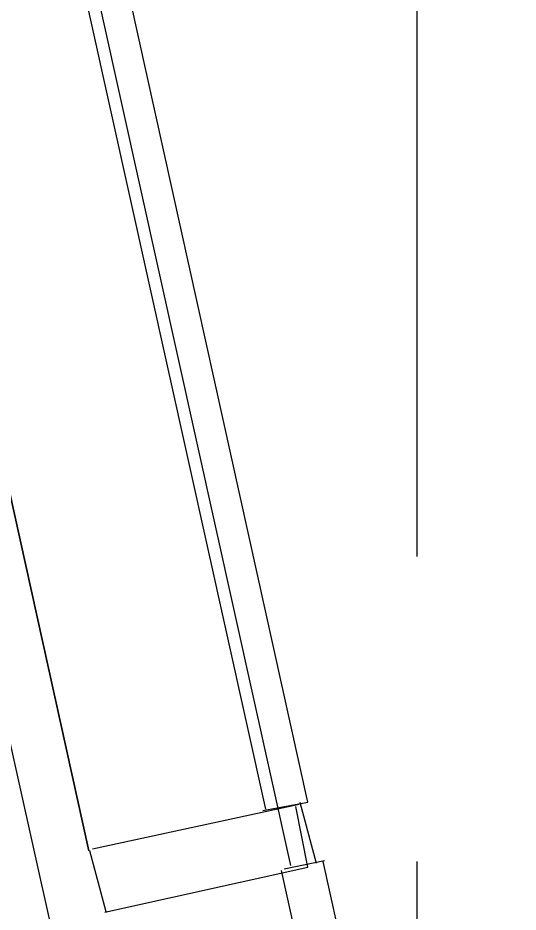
# Model space of a CAD drawing. Header units: inches. Extents: x -1841 to -80, y -100 to 1021.
# Drawn here: x -461 to -450.81, y 559.5 to 577.7 of the extents above; entities that cross this region are included whole.
import ezdxf

# ---------------------------------------------------------------- set-up
doc = ezdxf.new("R2010")
doc.units = ezdxf.units.IN
doc.header["$MEASUREMENT"] = 0
doc.layers.add('PDF_Geometry', color=7, linetype='Continuous', true_color=0x777777)

msp = doc.modelspace()

# ---------------------------------------------------------------- linework, layer by layer
at = {"layer": 'PDF_Geometry', "color": 7, "lineweight": 25}
for points in [[(-451.84, 521.082), (-469.135, 598.768)], [(-452.868, 566.733), (-452.868, 591.469)], [(-455.44, 560.442), (-460.82, 584.682)], [(-456.009, 561.566), (-455.098, 561.731), (-459.067, 579.683)], [(-459.922, 579.461), (-455.955, 561.591)], [(-455.259, 561.734), (-454.926, 560.494)], [(-455.269, 561.686), (-459.484, 560.776)], [(-459.234, 559.498), (-455.098, 560.408), (-455.343, 561.649)], [(-459.545, 560.749), (-459.213, 559.508)], [(-454.755, 560.537), (-455.579, 560.371)], [(-451.637, 542.405), (-450.811, 542.571), (-454.784, 560.524)], [(-452.868, 554.324), (-452.868, 560.528)], [(-455.639, 560.343), (-451.668, 542.391)]]:
    msp.add_lwpolyline(points, dxfattribs=at)
msp.add_lwpolyline([(-463.531, 578.694), (-459.556, 560.743)], close=True, dxfattribs=at)

doc.saveas('drawing.dxf')
